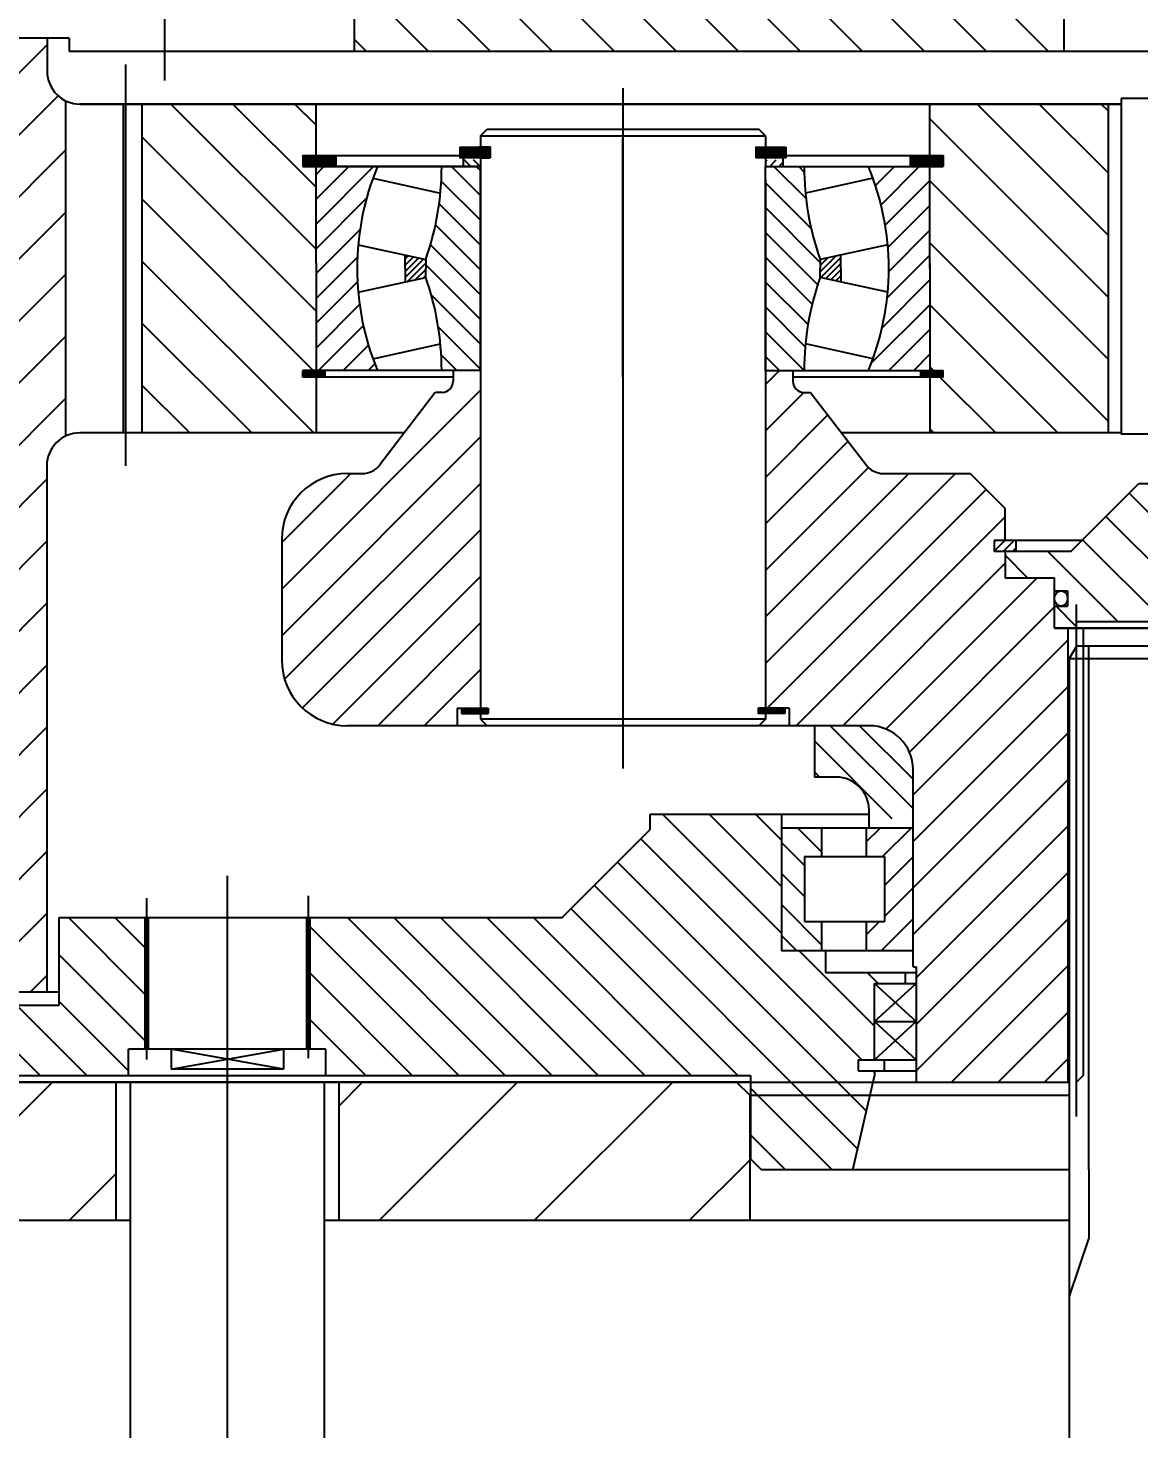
# Model space of a CAD drawing. Header units: millimetres. Extents: x 0 to 42000, y 0 to 29700.
# Drawn here: x 12877 to 13384, y 11595 to 12234 of the extents above; entities that cross this region are included whole.
import ezdxf

# ---------------------------------------------------------------- set-up
doc = ezdxf.new("R2010")
doc.units = ezdxf.units.MM
doc.header["$LTSCALE"] = 1000
for name, pattern in [('F', [0.75, 0.5, -0.25]), ('G', [2, 1.25, -0.25, 0.25, -0.25]), ('K', [2.5, 1.25, -0.25, 0.25, -0.25, 0.25, -0.25])]:
    doc.linetypes.add(name, pattern=pattern)
for name, color, linetype in [('01', 7, 'Continuous'), ('02', 1, 'Continuous'), ('04', 2, 'F'), ('05', 142, 'G'), ('07', 6, 'K'), ('08', 1, 'Continuous'), ('10', 1, 'Continuous'), ('11', 3, 'Continuous')]:
    doc.layers.add(name, color=color, linetype=linetype)
doc.styles.get("Standard").update_dxf_attribs({"font": 'isocp', "width": 0.707, "bigfont": 'intecad.shx'})
doc.dimstyles.new('INTE', dxfattribs={"dimscale": 100, "dimtxt": 3.5, "dimasz": 3, "dimexe": 3, "dimexo": 0, "dimgap": 1, "dimtad": 1, "dimdec": 0, "dimdsep": 46, "dimtxsty": 'Standard', "dimcen": 0, "dimclrd": 1, "dimclre": 1, "dimclrt": 3, "dimaunit": 1, "dimadec": 0, "dimazin": 0, "dimtfac": 1, "dimtdec": 0, "dimtmove": 0, "dimatfit": 0, "dimfxl": 1, "dimarcsym": 0})
pattern_1 = [(135, (4698.081, -712.992), (-14.142136, -14.142136), [])]
pattern_2 = [(315, (13023.33945, 7844.8537), (-0.0707106781, -0.0707106781), [])]
pattern_3 = [(45, (13023.45867, -2115.4385), (-0.0707106781, 0.0707106781), [])]
pattern_4 = [(135, (5727.84029, -2115.4385), (0.0707106781, 0.0707106781), [])]
pattern_5 = [(225, (5727.72107, 7844.8537), (0.0707106781, -0.0707106781), [])]
pattern_6 = [(45, (3973.42127, -715.99153), (-0.0707106781, 0.0707106781), [])]

# ---------------------------------------------------------------- blocks, each defined once
blk = doc.blocks.new('*U593', base_point=(-3712.81, 4678.52))
at = {"layer": '01'}
for p, q in [((-3712.81, 4678.52), (-3582.81, 4678.52)), ((-3712.81, 4678.52), (-3709.81, 4675.52)), ((-3582.81, 4678.52), (-3585.81, 4675.52)), ((-3709.81, 4675.52), (-3585.81, 4675.52))]:
    blk.add_line(p, q, dxfattribs=at)
blk = doc.blocks.new('01001')
at = {"layer": '02'}
h = blk.add_hatch(dxfattribs=at)
h.set_pattern_fill('_USER', color=256, scale=20, angle=135, style=0, pattern_type=0)
h.set_pattern_definition(pattern_1)
h.paths.add_polyline_path([(10374.86, 3153.46), (10337.35, 3153.46), (10337.35, 3147.46), (10333.35, 3147.46, -0.043716), (10332.86, 3147.46), (10329.35, 3147.46), (10329.35, 3153.46), (10321.84, 3153.46), (10321.84, 3163.46), (9914.07, 3163.46), (9914.07, 3121.45), (9899.07, 3121.45), (9899.07, 3088.46), (10332.96, 3088.46), (10374.86, 3111.34)])
h.paths.add_polyline_path([(10427.86, 3140.29), (10394.86, 3122.27), (10394.86, 3094.46), (10408.49, 3094.46), (10408.49, 3079.46), (10427.86, 3079.46)])
h.paths.add_polyline_path([(10427.86, 3140.29), (10427.86, 3153.46), (10394.86, 3153.46), (10394.86, 3122.27)])
h.paths.add_polyline_path([(9576.65, 3121.45), (9561.65, 3121.45), (9561.65, 3163.46), (9272.72, 3163.46), (9272.72, 3103.78), (9252.97, 3103.78), (9252.97, 3088.46), (9576.65, 3088.46)])
h.paths.add_polyline_path([(10109.95, 3063.93), (10109.95, 3110.57), (10145.95, 3110.57), (10145.95, 3063.93)], flags=9)
h.paths.add_polyline_path([(9958.58, 3077.58), (9958.58, 3108.25), (9994.58, 3108.25), (9994.58, 3077.58)], flags=9)
h.paths.add_polyline_path([(10175.45, 3132.36), (10190.62, 3132.36), (10190.62, 3152.05), (10175.45, 3152.05)], flags=24)
h.paths.add_polyline_path([(10324.06, 3141.09), (10339.23, 3141.09), (10339.23, 3160.78), (10324.06, 3160.78)], flags=24)
h = blk.add_hatch(dxfattribs=at)
h.set_pattern_fill('_USER', color=256, scale=20, angle=45, style=0, pattern_type=0)
h.set_pattern_definition([(45, (4698.081, -712.992), (-14.142136, 14.142136), [])])
h.paths.add_polyline_path([(9121.29, 3051.11), (9067.7, 3079.46), (9067.24, 3079.46), (9067.24, 3078.46), (9047.86, 3078.46), (9047.86, 2855.91), (9112.74, 2839.04), (9112.74, 2899.46, -0.289261), (9121.29, 2913)])
h.paths.add_polyline_path([(9112.86, 3094.46), (9090.86, 3094.46), (9090.86, 3067.2), (9121.29, 3051.11), (9121.29, 3065.98, -0.286757), (9112.86, 3079.46)])
h.paths.add_polyline_path([(9090.86, 3094.46), (9078.62, 3094.46), (9078.62, 3090.46), (9071.62, 3090.46), (9071.62, 3094.46), (9067.24, 3094.46), (9067.24, 3079.7), (9090.86, 3067.2)])
h.paths.add_polyline_path([(9112.74, 2839.04), (9047.86, 2855.91), (9047.86, 2728.46), (9034.58, 2728.46), (9034.58, 2678.46), (9058.49, 2678.46), (9058.49, 2659.46), (9112.74, 2659.46)])
h.paths.add_polyline_path([(9008.58, 2728.46), (8976.51, 2728.46), (8976.51, 2678.46), (9008.58, 2678.46)])
h.paths.add_polyline_path([(10427.86, 3062.31), (10354.44, 3033.35), (10354.44, 2951.09), (10427.86, 2943.08)])
h.paths.add_polyline_path([(10384.86, 3063.19), (10376.86, 3068.21), (10376.86, 3073.37), (10374.86, 3073.37), (10374.86, 3094.46), (10372.86, 3094.46), (10372.86, 3089.46), (10365.86, 3089.46), (10365.86, 3094.46), (10362.86, 3094.46), (10362.86, 3079.46, -0.286757), (10354.44, 3065.98), (10354.44, 3033.35), (10384.86, 3045.35)])
h.paths.add_polyline_path([(10427.86, 3078.46), (10408.49, 3078.46), (10408.49, 3094.46), (10394.86, 3094.46), (10394.86, 3073.37), (10392.86, 3073.37), (10392.86, 3068.21), (10384.86, 3063.19), (10384.86, 3045.35), (10427.86, 3062.31)])
h.paths.add_polyline_path([(10427.86, 2943.08), (10354.44, 2951.09), (10354.44, 2913, -0.289261), (10362.99, 2899.46), (10362.99, 2812.42), (10427.86, 2805.67)])
h.paths.add_polyline_path([(10427.86, 2805.67), (10362.99, 2812.42), (10362.99, 2685.88), (10417.31, 2674.48), (10417.31, 2678.46), (10441.14, 2678.46), (10441.14, 2728.46), (10435.89, 2728.46), (10427.86, 2728.46)])
h.paths.add_polyline_path([(10417.31, 2674.48), (10362.99, 2685.88), (10362.99, 2659.46), (10417.31, 2659.46)])
h.paths.add_polyline_path([(10499.21, 2728.46), (10467.14, 2728.46), (10467.14, 2678.46), (10499.21, 2678.46)])
h.paths.add_polyline_path([(10387.41, 2982.29), (10402.58, 2982.29), (10402.58, 3001.98), (10387.41, 3001.98)], flags=24)
at = {"layer": '02', "linetype": 'Continuous'}
h = blk.add_hatch(dxfattribs=at)
h.set_pattern_fill('_USER', color=1, scale=20, angle=135, style=0, pattern_type=0)
h.set_pattern_definition(pattern_1)
h.paths.add_polyline_path([(9156.09, 2914.46), (9235.53, 2914.46), (9235.53, 2939.96), (9229.44, 2939.96), (9229.44, 2942.96), (9235.53, 2942.96), (9235.53, 2991.96), (9235.53, 3035.96), (9229.44, 3035.96), (9229.44, 3038.96), (9235.53, 3038.96), (9235.53, 3064.46), (9156.09, 3064.46)])
h.paths.add_polyline_path([(9596.78, 3064.46), (9515.53, 3064.46), (9515.53, 3038.96), (9521.63, 3038.96), (9521.63, 3035.96), (9515.53, 3035.96), (9515.53, 2989.46), (9515.53, 2942.96), (9521.63, 2942.96), (9521.63, 2939.96), (9515.53, 2939.96), (9515.53, 2914.46), (9596.78, 2914.46)])
h = blk.add_hatch(dxfattribs=at)
h.set_pattern_fill('_USER', color=1, scale=0.1, angle=135, style=0, pattern_type=0)
h.set_pattern_definition([(135, (3973.42127, -711.99153), (-0.0707106781, -0.0707106781), [])])
h.paths.add_polyline_path([(9301.2, 3044.96), (9301.2, 3039.96), (9310.53, 3039.96), (9310.53, 3044.96)])
h.paths.add_polyline_path([(9310.53, 3039.96), (9314.94, 3039.96), (9314.94, 3044.96), (9310.53, 3044.96)])
h = blk.add_hatch(dxfattribs=at)
h.set_pattern_fill('_USER', color=1, scale=0.1, angle=135, style=0, pattern_type=0)
h.set_pattern_definition([(45, (14777.63926, -711.99153), (0.0707106781, -0.0707106781), [])])
h.paths.add_polyline_path([(9449.86, 3044.96), (9449.86, 3039.96), (9440.53, 3039.96), (9440.53, 3044.96)])
h.paths.add_polyline_path([(9440.53, 3039.96), (9436.12, 3039.96), (9436.12, 3044.96), (9440.53, 3044.96)])
at = {"layer": '02'}
h = blk.add_hatch(dxfattribs=at)
h.set_pattern_fill('_USER', color=256, scale=0.1, angle=45, style=0, pattern_type=0)
h.set_pattern_definition(pattern_6)
h.paths.add_polyline_path([(9515.53, 3040.96), (9506.49, 3040.96), (9506.49, 3035.96), (9515.53, 3035.96)])
h.paths.add_polyline_path([(9521.63, 3040.96), (9515.53, 3040.96), (9515.53, 3035.96), (9517.67, 3035.96), (9521.63, 3038.12)], flags=16)
h.paths.add_polyline_path([(9508.43, 3025.69), (9523.6, 3025.69), (9523.6, 3045.38), (9508.43, 3045.38)], flags=9)
h = blk.add_hatch(dxfattribs=at)
h.set_pattern_fill('_USER', color=256, scale=0.1, angle=45, style=0, pattern_type=0)
h.set_pattern_definition(pattern_6)
h.paths.add_polyline_path([(9229.44, 3040.96), (9229.44, 3035.96), (9235.53, 3035.96), (9235.53, 3040.96)])
h.paths.add_polyline_path([(9235.53, 3040.96), (9235.53, 3035.96), (9244.57, 3035.96), (9244.57, 3040.96)])
h = blk.add_hatch(dxfattribs=at)
h.set_pattern_fill('_USER', color=256, scale=3, angle=135, style=0, pattern_type=0)
h.set_pattern_definition([(135, (3973.4213, -712.9915), (-2.1213203, -2.1213203), [])])
h.paths.add_polyline_path([(9302.57, 3038.96), (9302.57, 3035.96), (9310.53, 3035.96), (9310.53, 3038.96)])
h = blk.add_hatch(dxfattribs=at)
h.set_pattern_fill('_USER', color=256, scale=3, angle=135, style=0, pattern_type=0)
h.set_pattern_definition([(45, (14777.6393, -712.9915), (2.1213203, -2.1213203), [])])
h.paths.add_polyline_path([(9448.49, 3038.96), (9448.49, 3035.96), (9440.53, 3035.96), (9440.53, 3038.96)])
h = blk.add_hatch(dxfattribs=at)
h.set_pattern_fill('_USER', color=256, scale=0.1, angle=45, style=0, pattern_type=0)
h.set_pattern_definition([(135, (14777.63926, -715.99153), (0.0707106781, 0.0707106781), [])])
h.paths.add_polyline_path([(9515.53, 3040.96), (9521.63, 3040.96), (9521.63, 3035.96), (9515.53, 3035.96)])
h.paths.add_polyline_path([(9506.49, 3040.96), (9515.53, 3040.96), (9515.53, 3035.96), (9506.49, 3035.96)])
at = {"layer": '02', "linetype": 'Continuous'}
h = blk.add_hatch(dxfattribs=at)
h.set_pattern_fill('_USER', color=1, scale=15, angle=45, style=0, pattern_type=0)
h.set_pattern_definition([(45, (4698.081, -304.572), (-10.6066, 10.6066), [])])
h.paths.add_polyline_path([(9310.53, 2942.96), (9298.03, 2942.96), (9298.03, 2937.96, -0.414214), (9293.03, 2932.96), (9290.95, 2932.96), (9289.91, 2932.96), (9264.64, 2899.89, -0.233965), (9256.69, 2895.96), (9249.86, 2895.96, 0.414214), (9219.86, 2865.96), (9219.86, 2810.96, 0.414214), (9249.86, 2780.96), (9299.93, 2780.96), (9299.93, 2788.96), (9310.53, 2788.96)])
h.paths.add_polyline_path([(9440.53, 2788.96), (9451.37, 2788.96), (9451.37, 2780.96), (9487.86, 2780.96, -0.414214), (9507.86, 2760.96), (9507.86, 2670.96), (9509.26, 2670.96), (9509.26, 2618.46), (9578.43, 2618.46), (9578.43, 2825.46), (9572.36, 2825.46), (9572.36, 2848.46), (9549.86, 2848.46), (9549.86, 2860.46), (9544.86, 2860.46), (9544.86, 2865.46), (9549.86, 2865.46), (9549.86, 2880.03), (9533.93, 2895.96), (9494.37, 2895.96, -0.233965), (9486.42, 2899.89), (9461.15, 2932.96), (9458.92, 2932.96), (9458.03, 2932.96, -0.414214), (9453.03, 2937.96), (9453.03, 2942.96), (9440.53, 2942.96)])
h.paths.add_polyline_path([(10035.19, 2942.96), (10022.69, 2942.96), (10022.69, 2937.96, -0.414214), (10017.69, 2932.96), (10016.8, 2932.96), (10014.57, 2932.96), (9989.3, 2899.82, -0.233965), (9981.35, 2895.88), (9941.79, 2895.88), (9925.86, 2879.96), (9925.86, 2865.46), (9930.86, 2865.46), (9930.86, 2860.46), (9925.86, 2860.46), (9925.86, 2848.46), (9903.36, 2848.46), (9903.36, 2825.46), (9897.3, 2825.46), (9897.3, 2618.46), (9966.46, 2618.46), (9966.46, 2670.96), (9967.86, 2670.96), (9967.86, 2760.96, -0.389203), (9986.14, 2780.88), (10024.35, 2780.88), (10024.35, 2788.88), (10035.19, 2788.88)])
h.paths.add_polyline_path([(10255.86, 2865.88, 0.414214), (10225.86, 2895.88), (10219.03, 2895.88, -0.233965), (10211.08, 2899.82), (10185.81, 2932.96), (10184.77, 2932.96), (10183.58, 2932.96), (10182.69, 2932.96, -0.414214), (10177.69, 2937.96), (10177.69, 2942.96), (10165.19, 2942.96), (10165.19, 2788.88), (10175.8, 2788.88), (10175.8, 2780.88), (10225.86, 2780.88, 0.414214), (10255.86, 2810.88)])
at = {"layer": '02', "linetype": 'Continuous', "ltscale": 0.8}
h = blk.add_hatch(dxfattribs=at)
h.set_pattern_fill('_USER', color=1, scale=0.1, angle=45, style=0, pattern_type=0)
h.set_pattern_definition(pattern_2)
h.paths.add_polyline_path([(9239.73, 2942.96), (9239.73, 2939.96), (9229.44, 2939.96), (9229.44, 2942.96)])
h = blk.add_hatch(dxfattribs=at)
h.set_pattern_fill('_USER', color=1, scale=0.1, angle=45, style=0, pattern_type=0)
h.set_pattern_definition(pattern_2)
h.paths.add_polyline_path([(9239.73, 2942.96), (9239.73, 2939.96), (9229.44, 2939.96), (9229.44, 2942.96)])
h = blk.add_hatch(dxfattribs=at)
h.set_pattern_fill('_USER', color=1, scale=0.1, angle=45, style=0, pattern_type=0)
h.set_pattern_definition(pattern_5)
h.paths.add_polyline_path([(9511.33, 2942.96), (9511.33, 2939.96), (9521.63, 2939.96), (9521.63, 2942.96)])
h = blk.add_hatch(dxfattribs=at)
h.set_pattern_fill('_USER', color=1, scale=0.1, angle=45, style=0, pattern_type=0)
h.set_pattern_definition(pattern_5)
h.paths.add_polyline_path([(9511.33, 2942.96), (9511.33, 2939.96), (9521.63, 2939.96), (9521.63, 2942.96)])
at = {"layer": '02', "linetype": 'Continuous'}
h = blk.add_hatch(dxfattribs=at)
h.set_pattern_fill('_USER', color=1, scale=15, angle=135, style=0, pattern_type=0)
h.set_pattern_definition([(135, (4683.627, -304.572), (-10.6066, -10.6066), [])])
h.paths.add_polyline_path([(9579.86, 2860.46), (9549.86, 2860.46), (9549.86, 2848.46), (9572.36, 2848.46), (9572.36, 2842.46), (9578.36, 2842.46), (9578.36, 2835.46), (9576.31, 2835.46), (9579.03, 2825.46), (9582.29, 2825.46), (9582.29, 2828.46), (9737.86, 2828.46), (9737.86, 2876.46), (9677.86, 2876.46), (9677.86, 2891.46), (9610.86, 2891.46)])
h.paths.add_polyline_path([(9893.44, 2828.46), (9893.44, 2825.46), (9903.36, 2825.46), (9903.36, 2835.46), (9897.36, 2835.46), (9897.36, 2842.46), (9903.36, 2842.46), (9903.36, 2848.46), (9925.86, 2848.46), (9925.86, 2860.46), (9895.86, 2860.46), (9864.86, 2891.46), (9797.86, 2891.46), (9797.86, 2876.46), (9737.86, 2876.46), (9737.86, 2859.79), (9749.11, 2828.46)])
h.paths.add_polyline_path([(9576.31, 2835.46), (9572.36, 2835.46), (9572.36, 2825.46), (9579.03, 2825.46)], flags=16)
h.paths.add_polyline_path([(9540.73, 2854.86), (9555.91, 2854.86), (9555.91, 2874.56), (9540.73, 2874.56)], flags=9)
h.paths.add_polyline_path([(9568.27, 2829.86), (9583.44, 2829.86), (9583.44, 2849.56), (9568.27, 2849.56)], flags=25)
h.paths.add_polyline_path([(9730.77, 2850.7), (9745.94, 2850.7), (9745.94, 2870.39), (9730.77, 2870.39)], flags=9)
at = {"layer": '02', "linetype": 'Continuous', "ltscale": 0.8}
h = blk.add_hatch(dxfattribs=at)
h.set_pattern_fill('_USER', color=1, scale=0.1, angle=45, style=0, pattern_type=0)
h.set_pattern_definition(pattern_3)
h.paths.add_polyline_path([(9301.93, 2788.96), (9301.93, 2786.46), (9314.06, 2786.46), (9314.06, 2788.96)])
h = blk.add_hatch(dxfattribs=at)
h.set_pattern_fill('_USER', color=1, scale=0.1, angle=45, style=0, pattern_type=0)
h.set_pattern_definition(pattern_3)
h.paths.add_polyline_path([(9301.93, 2788.96), (9301.93, 2786.46), (9314.06, 2786.46), (9314.06, 2788.96)])
h = blk.add_hatch(dxfattribs=at)
h.set_pattern_fill('_USER', color=1, scale=0.1, angle=45, style=0, pattern_type=0)
h.set_pattern_definition(pattern_4)
h.paths.add_polyline_path([(9449.37, 2788.96), (9449.37, 2786.46), (9437.24, 2786.46), (9437.24, 2788.96)])
h = blk.add_hatch(dxfattribs=at)
h.set_pattern_fill('_USER', color=1, scale=0.1, angle=45, style=0, pattern_type=0)
h.set_pattern_definition(pattern_4)
h.paths.add_polyline_path([(9449.37, 2788.96), (9449.37, 2786.46), (9437.24, 2786.46), (9437.24, 2788.96)])
at = {"layer": '02', "linetype": 'Continuous', "ltscale": 1.2}
h = blk.add_hatch(dxfattribs=at)
h.set_pattern_fill('_USER', color=1, scale=10, angle=135, style=0, pattern_type=0)
h.set_pattern_definition([(135, (12380.252, -712.917), (-7.071068, -7.071068), [])])
h.paths.add_polyline_path([(9487.82, 2742.53), (9487.82, 2738.53), (9507.86, 2738.53), (9507.86, 2756.59), (9483.5, 2780.96), (9462.86, 2780.96), (9462.86, 2757.53), (9472.82, 2757.53, -0.414214)])
at = {"layer": '02', "linetype": 'Continuous'}
h = blk.add_hatch(dxfattribs=at)
h.set_pattern_fill('_USER', color=1, scale=15, angle=45, style=0, pattern_type=0)
h.set_pattern_definition([(135, (16917.484, 0), (10.606602, 10.606602), [])])
h.paths.add_polyline_path([(9985.51, 2663.46), (9971.46, 2663.46), (9971.46, 2668.46), (10007.86, 2668.46), (10007.86, 2678.46), (10027.86, 2678.46), (10027.86, 2740.46), (10087.86, 2740.46), (10087.86, 2733.46), (10127.86, 2693.46), (10243.07, 2693.46), (10243.07, 2633.46), (10235.66, 2633.46), (10235.66, 2621.46), (10041.96, 2621.46), (10041.96, 2583.46), (10036.96, 2578.46), (9995.36, 2578.46), (9985.51, 2621.1), (9985.51, 2623.56), (9992.86, 2623.56), (9992.86, 2628.56), (9985.51, 2628.56)])
edge = h.paths.add_edge_path()
edge.add_line((10318.25, 2693.46), (10357.36, 2693.46))
edge.add_line((10357.36, 2693.46), (10357.36, 2653.46))
edge.add_line((10357.36, 2653.46), (10417.24, 2653.46))
edge.add_line((10417.24, 2653.46), (10417.24, 2671.66))
edge.add_line((10417.24, 2671.66), (10420.29, 2674.72))
edge.add_ellipse((10419.44, 2676.33), major_axis=(1.82, 1.69), ratio=0.720737, start_angle=258.94916, end_angle=286.88507)
edge.add_ellipse((10419.44, 2676.33), major_axis=(1.82, 1.69), ratio=0.720737, start_angle=286.88507, end_angle=390.60909, ccw=False)
edge.add_line((10421.14, 2675.56), (10424.04, 2678.46))
edge.add_line((10424.04, 2678.46), (10441.14, 2678.46))
edge.add_line((10441.14, 2678.46), (10441.14, 2618.46))
edge.add_line((10441.14, 2618.46), (10417.24, 2618.46))
edge.add_line((10417.24, 2618.46), (10417.24, 2621.46))
edge.add_line((10417.24, 2621.46), (10325.66, 2621.46))
edge.add_line((10325.66, 2621.46), (10325.66, 2633.46))
edge.add_line((10325.66, 2633.46), (10318.25, 2633.46))
edge.add_line((10318.25, 2633.46), (10318.25, 2693.46))
h.paths.add_polyline_path([(10467.14, 2678.46), (10499.21, 2678.46), (10499.21, 2618.46), (10467.14, 2618.46)])
h.paths.add_polyline_path([(9433.76, 2621.46), (9240.06, 2621.46), (9240.06, 2633.46), (9232.65, 2633.46), (9232.65, 2693.46), (9347.86, 2693.46), (9387.86, 2733.46), (9387.86, 2740.46), (9447.86, 2740.46), (9447.86, 2678.46), (9467.86, 2678.46), (9467.86, 2668.46), (9504.26, 2668.46), (9504.26, 2663.46), (9490.21, 2663.46), (9490.21, 2628.56), (9482.86, 2628.56), (9482.86, 2623.56), (9490.21, 2623.56), (9490.21, 2621.1), (9480.36, 2578.46), (9438.76, 2578.46), (9433.76, 2583.46)])
edge = h.paths.add_edge_path()
edge.add_line((9044.08, 2653.46), (9034.58, 2653.46))
edge.add_line((9034.58, 2653.46), (9034.58, 2678.46))
edge.add_line((9034.58, 2678.46), (9051.61, 2678.46))
edge.add_line((9051.61, 2678.46), (9054.95, 2675.12))
edge.add_ellipse((9056.28, 2676.33), major_axis=(-1.82, 1.69), ratio=0.720737, start_angle=86.63639, end_angle=87.52939)
edge.add_ellipse((9056.28, 2676.33), major_axis=(-1.82, 1.69), ratio=0.720737, start_angle=87.52939, end_angle=200.20653, ccw=False)
edge.add_line((9054.98, 2675.09), (9058.41, 2671.66))
edge.add_line((9058.41, 2671.66), (9058.41, 2659.46))
edge.add_line((9058.41, 2659.46), (9058.41, 2653.46))
edge.add_line((9058.41, 2653.46), (9118.36, 2653.46))
edge.add_line((9118.36, 2653.46), (9118.36, 2693.46))
edge.add_line((9118.36, 2693.46), (9157.47, 2693.46))
edge.add_line((9157.47, 2693.46), (9157.47, 2633.46))
edge.add_line((9157.47, 2633.46), (9150.06, 2633.46))
edge.add_line((9150.06, 2633.46), (9150.06, 2621.46))
edge.add_line((9150.06, 2621.46), (9058.49, 2621.46))
edge.add_line((9058.49, 2621.46), (9058.49, 2618.46))
edge.add_line((9058.49, 2618.46), (9044.08, 2618.46))
edge.add_line((9044.08, 2618.46), (9044.08, 2653.46))
h.paths.add_polyline_path([(8976.51, 2678.46), (9008.58, 2678.46), (9008.58, 2653.46), (9003.33, 2653.46), (8999.08, 2653.46), (8999.08, 2618.46), (8976.51, 2618.46)])
at = {"layer": '05', "linetype": 'G'}
h = blk.add_hatch(dxfattribs=at)
h.set_pattern_fill('_USER', color=4, scale=3, angle=45, style=0, pattern_type=0)
h.set_pattern_definition([(45, (6138.5216, -304.5716), (-2.1213203, 2.1213203), [])])
h.paths.add_polyline_path([(9544.86, 2860.46), (9554.86, 2860.46), (9554.86, 2865.46), (9544.86, 2865.46)])
at = {"layer": '05'}
h = blk.add_hatch(dxfattribs=at)
h.set_pattern_fill('_USER', color=256, scale=10, angle=135, style=0, pattern_type=0)
h.set_pattern_definition([(135, (4698.081, -304.572), (-7.071068, -7.071068), [])])
h.paths.add_polyline_path([(9458.35, 2721.28), (9466.15, 2721.28), (9466.15, 2734.46), (9447.86, 2734.46), (9447.86, 2678.46), (9466.15, 2678.46), (9466.15, 2691.64), (9458.35, 2691.64)])
h.paths.add_polyline_path([(10027.86, 2734.46), (10009.57, 2734.46), (10009.57, 2721.28), (10017.37, 2721.28), (10017.37, 2691.64), (10009.57, 2691.64), (10009.57, 2678.46), (10027.86, 2678.46)])
h = blk.add_hatch(dxfattribs=at)
h.set_pattern_fill('_USER', color=256, scale=10, angle=45, style=0, pattern_type=0)
h.set_pattern_definition([(45, (4698.081, -304.572), (-7.071068, 7.071068), [])])
h.paths.add_polyline_path([(9507.86, 2734.46), (9486.54, 2734.46), (9486.54, 2721.28), (9494.85, 2721.28), (9494.85, 2691.64), (9486.54, 2691.64), (9486.54, 2678.46), (9507.86, 2678.46)])
h.paths.add_polyline_path([(9989.18, 2691.64), (9980.87, 2691.64), (9980.87, 2721.28), (9989.18, 2721.28), (9989.18, 2734.46), (9967.86, 2734.46), (9967.86, 2678.46), (9989.18, 2678.46)])
at = {"layer": '10', "ltscale": 0.8}
h = blk.add_hatch(dxfattribs=at)
h.set_pattern_fill('U', color=256, scale=8, angle=135, style=0, pattern_type=0)
h.set_pattern_definition([(45, (9375.53, 3035.9576), (5.65685, -5.65685), [])])
edge = h.paths.add_edge_path()
edge.add_arc((9375.53, 2989.46), 121.25, 360, 382.55097)
edge.add_line((9487.51, 3035.96), (9515.53, 3035.96))
edge.add_line((9515.53, 3035.96), (9515.53, 2989.46))
edge.add_line((9515.53, 2989.46), (9515.53, 2942.96))
edge.add_line((9515.53, 2942.96), (9487.51, 2942.96))
edge.add_arc((9375.53, 2989.46), 121.25, 337.44903, 360)
edge = h.paths.add_edge_path()
edge.add_line((9263.55, 2942.96), (9235.53, 2942.96))
edge.add_line((9235.53, 2942.96), (9235.53, 2989.46))
edge.add_line((9235.53, 2989.46), (9235.53, 3035.96))
edge.add_line((9235.53, 3035.96), (9263.55, 3035.96))
edge.add_arc((9375.53, 2989.46), 121.25, 157.44903, 180)
edge.add_arc((9375.53, 2989.46), 121.25, 180, 202.55097)
h = blk.add_hatch(dxfattribs=at)
h.set_pattern_fill('U', color=256, scale=8, angle=225, style=0, pattern_type=0)
h.set_pattern_definition([(315, (9375.53, 3035.9576), (-5.65685, -5.65685), [])])
edge = h.paths.add_edge_path()
edge.add_line((9458.22, 2942.96), (9440.53, 2942.96))
edge.add_line((9440.53, 2942.96), (9440.54, 3035.96))
edge.add_line((9440.54, 3035.96), (9458.22, 3035.96))
edge.add_arc((9585.53, 3035.96), 127.31, 180, 199.47844)
edge.add_line((9465.5, 2993.5), (9465.5, 2989.46))
edge.add_line((9465.5, 2989.46), (9465.5, 2985.41))
edge.add_arc((9585.53, 2942.96), 127.31, 160.52156, 180)
edge = h.paths.add_edge_path()
edge.add_line((9310.53, 2942.96), (9292.84, 2942.96))
edge.add_arc((9165.53, 2942.96), 127.31, 360, 379.47844)
edge.add_line((9285.56, 2985.41), (9285.56, 2989.46))
edge.add_line((9285.56, 2989.46), (9285.56, 2993.5))
edge.add_arc((9165.53, 3035.96), 127.31, 340.52156, 360)
edge.add_line((9292.84, 3035.96), (9310.52, 3035.96))
edge.add_line((9310.52, 3035.96), (9310.53, 2942.96))
h = blk.add_hatch(dxfattribs=at)
h.set_pattern_fill('U', color=256, scale=2, angle=135, style=0, pattern_type=0)
h.set_pattern_definition([(45, (9375.5303, 3035.9576), (1.414214, -1.414214), [])])
h.paths.add_polyline_path([(9474.88, 2983.33), (9465.5, 2985.41), (9465.5, 2989.46), (9465.5, 2993.5), (9474.88, 2995.58), (9474.88, 2989.46)])
h.paths.add_polyline_path([(9276.18, 2989.46), (9276.18, 2995.58), (9285.56, 2993.5), (9285.56, 2989.46), (9285.56, 2985.41), (9276.18, 2983.33)])
at = {"layer": '01', "ltscale": 0.8}
for p, q in [((9576.65, 3121.45), (9576.65, 3088.46)), ((9666.48, 3088.46), (9122.86, 3088.46)), ((9602.72, 3066.96), (9602.72, 2913.96)), ((9873, 3066.96), (9602.72, 3066.96)), ((9156.09, 3064.46), (9156.09, 2914.46)), ((9235.53, 2991.96), (9235.53, 3064.46)), ((9515.53, 3035.96), (9515.53, 3064.46)), ((9310.53, 3049.96), (9310.53, 3035.96)), ((9440.53, 3049.96), (9440.53, 3035.96)), ((9229.44, 3039.96), (9229.44, 3035.96)), ((9229.44, 3035.96), (9310.53, 3035.96)), ((9310.53, 3035.96), (9235.53, 3035.96)), ((9310.53, 2942.96), (9310.52, 3035.96)), ((9310.53, 3039.88), (9310.53, 2783.96)), ((9440.53, 2942.96), (9440.54, 3035.96)), ((9440.53, 3035.96), (9521.63, 3035.96)), ((9440.53, 3035.96), (9515.53, 3035.96)), ((9515.53, 2989.46), (9515.53, 3035.96)), ((9521.63, 3040.96), (9521.63, 3035.96)), ((9521.63, 3040.96), (9521.63, 3035.96)), ((9261.47, 3030.59), (9292.26, 3023.77)), ((9440.53, 3029.88), (9440.53, 2783.96)), ((9489.59, 3030.59), (9458.8, 3023.77)), ((9254.77, 3000.32), (9285.56, 2993.5)), ((9496.29, 3000.32), (9465.5, 2993.5)), ((9235.53, 2991.96), (9235.53, 2914.46)), ((9276.18, 2989.46), (9276.18, 2995.58)), ((9285.56, 2993.5), (9285.56, 2989.46)), ((9465.5, 2993.5), (9465.5, 2989.46)), ((9474.88, 2989.46), (9474.88, 2995.58)), ((9515.53, 2991.96), (9515.53, 2914.46)), ((9254.77, 2978.59), (9285.56, 2985.41)), ((9276.18, 2989.46), (9276.18, 2983.33)), ((9285.56, 2985.41), (9285.56, 2989.46)), ((9465.5, 2985.41), (9465.5, 2989.46)), ((9496.29, 2978.59), (9465.5, 2985.41)), ((9474.88, 2989.46), (9474.88, 2983.33)), ((9261.47, 2948.33), (9292.26, 2955.14)), ((9489.59, 2948.33), (9458.8, 2955.14)), ((9310.53, 2942.96), (9229.44, 2942.96)), ((9310.53, 2942.96), (9229.44, 2942.96)), ((9229.44, 2939.96), (9229.44, 2942.96)), ((9229.44, 2939.96), (9229.44, 2942.96)), ((9229.44, 2939.96), (9229.44, 2942.96)), ((9229.44, 2939.96), (9229.44, 2942.96)), ((9298.03, 2939.96), (9229.44, 2939.96)), ((9298.03, 2939.96), (9229.44, 2939.96)), ((9310.53, 2942.96), (9235.53, 2942.96)), ((9310.53, 2942.96), (9235.53, 2942.96)), ((9239.73, 2939.96), (9239.73, 2942.96)), ((9239.73, 2939.96), (9239.73, 2942.96)), ((9440.53, 2942.96), (9521.63, 2942.96)), ((9440.53, 2942.96), (9521.63, 2942.96)), ((9440.53, 2942.96), (9521.63, 2942.96)), ((9440.53, 2942.96), (9521.63, 2942.96)), ((9521.63, 2939.96), (9453.03, 2939.96)), ((9521.63, 2939.96), (9453.03, 2939.96)), ((9511.33, 2939.96), (9511.33, 2942.96)), ((9511.33, 2939.96), (9511.33, 2942.96)), ((9521.63, 2939.96), (9521.63, 2942.96)), ((9521.63, 2939.96), (9521.63, 2942.96)), ((9275.81, 2914.46), (9127.74, 2914.46)), ((9602.72, 2914.46), (9475.25, 2914.46)), ((9873, 2913.96), (9602.72, 2913.96)), ((9299.93, 2788.96), (9299.93, 2780.96)), ((9299.93, 2788.96), (9299.93, 2780.96)), ((9299.93, 2788.96), (9314.06, 2788.96)), ((9299.93, 2788.96), (9314.06, 2788.96)), ((9301.93, 2788.96), (9301.93, 2786.46)), ((9301.93, 2788.96), (9301.93, 2786.46)), ((9301.93, 2786.46), (9314.06, 2786.46)), ((9301.93, 2786.46), (9314.06, 2786.46)), ((9308.56, 2788.96), (9308.56, 2786.46)), ((9314.06, 2788.96), (9314.06, 2786.46)), ((9314.06, 2788.96), (9314.06, 2786.46)), ((9437.24, 2788.96), (9437.24, 2786.46)), ((9437.24, 2788.96), (9437.24, 2786.46)), ((9451.37, 2788.96), (9437.24, 2788.96)), ((9451.37, 2788.96), (9437.24, 2788.96)), ((9449.37, 2786.46), (9437.24, 2786.46)), ((9449.37, 2786.46), (9437.24, 2786.46)), ((9443.87, 2788.96), (9443.87, 2786.46)), ((9449.37, 2788.96), (9449.37, 2786.46)), ((9449.37, 2788.96), (9449.37, 2786.46)), ((9451.37, 2788.96), (9451.37, 2780.96)), ((9451.37, 2788.96), (9451.37, 2780.96))]:
    blk.add_line(p, q, dxfattribs=at)
at = {"layer": '01', "color": 7, "linetype": 'Continuous'}
for p, q in [((9252.97, 3103.78), (9252.97, 3088.46)), ((9229.44, 3040.96), (9314.94, 3040.96)), ((9244.57, 3040.96), (9244.57, 3035.96)), ((9302.57, 3039.96), (9302.57, 3035.96)), ((9436.12, 3040.96), (9521.63, 3040.96)), ((9448.49, 3039.96), (9448.49, 3035.96)), ((9506.49, 3040.96), (9506.49, 3035.96)), ((9506.49, 3040.96), (9506.49, 3035.96)), ((9447.86, 2740.46), (9447.86, 2678.46)), ((9157.47, 2693.46), (9157.47, 2633.46)), ((9158.95, 2693.46), (9158.95, 2633.46)), ((9231.17, 2693.46), (9231.17, 2633.46)), ((9232.65, 2693.46), (9232.65, 2633.46)), ((9467.86, 2678.46), (9467.86, 2668.46)), ((9507.86, 2670.96), (9509.26, 2670.96)), ((9509.26, 2670.96), (9509.26, 2618.46)), ((9150.06, 2621.46), (9150.06, 2633.46)), ((9240.06, 2633.46), (9150.06, 2633.46)), ((9169.4, 2633.46), (9169.4, 2624.31)), ((9220.72, 2633.46), (9220.72, 2624.31)), ((9240.06, 2621.46), (9240.06, 2633.46)), ((9058.49, 2621.46), (9240.06, 2621.46)), ((9220.72, 2624.31), (9169.4, 2624.31)), ((9240.06, 2621.46), (9433.76, 2621.46)), ((9490.21, 2623.56), (9490.21, 2621.1))]:
    blk.add_line(p, q, dxfattribs=at)
at = {"layer": '01', "color": 7, "linetype": 'Continuous', "ltscale": 0.8}
for p, q in [((9122.86, 3094.46), (9067.24, 3094.46)), ((9112.86, 3094.46), (9112.86, 3079.46)), ((9112.86, 3094.46), (9112.86, 3079.46)), ((9122.86, 3094.46), (9122.86, 3088.46)), ((9121.29, 3065.98), (9121.29, 2913)), ((9602.72, 3064.46), (9127.86, 3064.46)), ((9127.86, 3064.46), (9602.72, 3064.46)), ((9147.49, 3064.46), (9147.49, 2914.46)), ((9112.74, 2899.46), (9112.74, 2659.46)), ((9118.36, 2659.46), (9058.49, 2659.46))]:
    blk.add_line(p, q, dxfattribs=at)
at = {"layer": '01'}
for p, q in [((9596.78, 3064.46), (9596.78, 2914.46)), ((9310.53, 3049.96), (9313.53, 3052.96)), ((9310.53, 3049.96), (9440.53, 3049.96)), ((9313.53, 3052.96), (9437.53, 3052.96)), ((9440.53, 3049.96), (9437.53, 3052.96)), ((9440.53, 2783.96), (9310.53, 2783.96)), ((9310.53, 2783.96), (9313.53, 2780.96)), ((9437.53, 2780.96), (9313.53, 2780.96)), ((9440.53, 2783.96), (9437.53, 2780.96))]:
    blk.add_line(p, q, dxfattribs=at)
at = {"layer": '01', "ltscale": 1.2}
for p, q in [((9298.03, 2942.96), (9298.03, 2937.96)), ((9453.03, 2942.96), (9453.03, 2937.96)), ((9289.91, 2932.96), (9264.64, 2899.89)), ((9290.95, 2932.96), (9290.08, 2932.96)), ((9292.14, 2932.96), (9290.95, 2932.96)), ((9293.03, 2932.96), (9292.14, 2932.96)), ((9458.03, 2932.96), (9458.92, 2932.96)), ((9458.03, 2932.96), (9458.92, 2932.96)), ((9458.92, 2932.96), (9461.15, 2932.96)), ((9461.15, 2932.96), (9486.42, 2899.89)), ((9249.86, 2895.96), (9256.69, 2895.96)), ((9579.86, 2860.46), (9610.86, 2891.46)), ((9549.86, 2865.46), (9549.86, 2880.03)), ((9549.86, 2865.46), (9549.86, 2880.03)), ((9219.86, 2865.96), (9219.86, 2810.96)), ((9572.36, 2842.46), (9578.36, 2842.46)), ((9572.36, 2842.46), (9578.36, 2842.46)), ((9572.36, 2842.46), (9578.36, 2842.46)), ((9572.36, 2842.46), (9578.36, 2842.46)), ((9578.36, 2842.46), (9578.36, 2835.46)), ((9578.36, 2842.46), (9578.36, 2835.46)), ((9578.36, 2842.46), (9578.36, 2835.46)), ((9578.36, 2842.46), (9578.36, 2835.46)), ((9572.36, 2835.46), (9578.36, 2835.46)), ((9572.36, 2835.46), (9578.36, 2835.46)), ((9572.36, 2835.46), (9578.36, 2835.46)), ((9572.36, 2835.46), (9578.36, 2835.46)), ((9572.36, 2825.46), (9903.36, 2825.46)), ((9578.43, 2825.46), (9578.43, 2618.46)), ((9582.36, 2828.46), (9893.36, 2828.46)), ((9582.36, 2825.46), (9582.36, 2828.46)), ((9582.36, 2825.46), (9582.36, 2828.46)), ((9487.86, 2780.96), (9249.86, 2780.96)), ((9504.26, 2668.46), (9504.26, 2663.46)), ((9490.21, 2663.46), (9509.26, 2663.46)), ((9490.21, 2628.56), (9490.21, 2663.46)), ((9490.21, 2663.46), (9509.26, 2663.46)), ((9490.21, 2646.01), (9509.26, 2646.01)), ((9482.86, 2628.56), (9482.86, 2623.56)), ((9482.86, 2628.56), (9509.26, 2628.56)), ((9494.9, 2623.56), (9494.9, 2628.56)), ((9480.36, 2578.46), (9490.21, 2621.1)), ((9482.86, 2623.56), (9509.26, 2623.56)), ((9509.26, 2618.46), (9578.43, 2618.46))]:
    blk.add_line(p, q, dxfattribs=at)
at = {"layer": '01', "color": 7, "linetype": 'Continuous', "ltscale": 1.2}
for p, q in [((9494.37, 2895.96), (9533.93, 2895.96)), ((9549.86, 2880.03), (9533.93, 2895.96)), ((9610.86, 2891.46), (9864.86, 2891.46)), ((9544.86, 2865.46), (9544.86, 2860.46)), ((9544.86, 2865.46), (9544.86, 2860.46)), ((9544.86, 2865.46), (9544.86, 2860.46)), ((9544.86, 2865.46), (9544.86, 2860.46)), ((9584.86, 2865.46), (9544.86, 2865.46)), ((9584.86, 2865.46), (9544.86, 2865.46)), ((9584.86, 2865.46), (9544.86, 2865.46)), ((9584.86, 2865.46), (9544.86, 2865.46)), ((9554.86, 2860.46), (9554.86, 2865.46)), ((9554.86, 2860.46), (9554.86, 2865.46)), ((9554.86, 2860.46), (9554.86, 2865.46)), ((9554.86, 2860.46), (9554.86, 2865.46)), ((9579.86, 2860.46), (9544.86, 2860.46)), ((9579.86, 2860.46), (9544.86, 2860.46)), ((9579.86, 2860.46), (9544.86, 2860.46)), ((9579.86, 2860.46), (9544.86, 2860.46)), ((9549.86, 2860.46), (9549.86, 2848.46)), ((9549.86, 2860.46), (9549.86, 2848.46)), ((9549.86, 2860.46), (9549.86, 2848.46)), ((9549.86, 2860.46), (9549.86, 2848.46)), ((9549.86, 2848.46), (9572.36, 2848.46)), ((9549.86, 2848.46), (9572.36, 2848.46)), ((9549.86, 2848.46), (9572.36, 2848.46)), ((9549.86, 2848.46), (9572.36, 2848.46)), ((9572.36, 2825.46), (9572.36, 2848.46)), ((9572.36, 2825.46), (9572.36, 2848.46)), ((9903.36, 2825.46), (9572.36, 2825.46)), ((9462.86, 2780.96), (9462.86, 2757.53)), ((9507.86, 2756.59), (9483.5, 2780.96)), ((9507.86, 2670.96), (9507.86, 2760.96)), ((9472.82, 2757.53), (9462.86, 2757.53)), ((9487.82, 2734.46), (9487.82, 2742.46)), ((9487.82, 2740.46), (9387.86, 2740.46)), ((9387.86, 2740.46), (9387.86, 2733.46)), ((9447.86, 2734.46), (9507.86, 2734.46)), ((9466.15, 2734.46), (9466.15, 2721.28)), ((9486.54, 2734.46), (9486.54, 2721.28)), ((9347.86, 2693.46), (9387.86, 2733.46)), ((9458.35, 2721.28), (9494.85, 2721.28)), ((9458.35, 2721.28), (9458.35, 2691.64)), ((9494.85, 2721.28), (9494.85, 2691.64)), ((9118.36, 2693.46), (9347.86, 2693.46)), ((9118.36, 2653.46), (9118.36, 2693.46)), ((9458.35, 2691.64), (9494.85, 2691.64)), ((9466.15, 2691.64), (9466.15, 2678.46)), ((9486.54, 2691.64), (9486.54, 2678.46)), ((9447.86, 2678.46), (9507.86, 2678.46)), ((9467.86, 2668.46), (9509.26, 2668.46)), ((9058.49, 2653.46), (9118.36, 2653.46)), ((9433.76, 2621.46), (9433.76, 2583.46)), ((9433.76, 2618.46), (8976.51, 2618.46)), ((9438.76, 2578.46), (9433.76, 2583.46)), ((9438.76, 2578.46), (9433.76, 2583.46)), ((9579.11, 2578.46), (9438.76, 2578.46)), ((9579.11, 2578.46), (9438.76, 2578.46))]:
    blk.add_line(p, q, dxfattribs=at)
at = {"layer": '01', "color": 7, "linetype": 'Continuous', "ltscale": 0.8}
blk.add_arc((9127.86, 3079.46), 15, 180, 270, dxfattribs=at)
at = {"layer": '01', "ltscale": 0.8}
for centre, radius, start, end in [((9375.53, 2989.46), 121.25, 157.44903, 180), ((9165.53, 3035.96), 127.31, 340.52156, 0), ((9585.53, 3035.96), 127.31, 180, 199.47844), ((9375.53, 2989.46), 121.25, 0, 22.55097), ((9375.53, 2989.46), 121.25, 180, 202.55097), ((9165.53, 2942.96), 127.31, 0, 19.47844), ((9585.53, 2942.96), 127.31, 160.52156, 180), ((9375.53, 2989.46), 121.25, 337.44903, 0), ((9127.74, 2899.46), 15, 90, 180)]:
    blk.add_arc(centre, radius, start, end, dxfattribs=at)
at = {"layer": '01', "ltscale": 1.2}
for centre, radius, start, end in [((9293.03, 2937.96), 5, 270, 0), ((9458.03, 2937.96), 5, 180, 270), ((9249.86, 2865.96), 30, 90, 180), ((9256.69, 2905.96), 10, 270, 322.67328), ((9494.37, 2905.96), 10, 217.32672, 270), ((9249.86, 2810.96), 30, 180, 270), ((9487.86, 2760.96), 20, 0, 90)]:
    blk.add_arc(centre, radius, start, end, dxfattribs=at)
at = {"layer": '01', "color": 7, "linetype": 'Continuous', "ltscale": 1.2}
blk.add_arc((9472.75, 2742.47), 15.06, 359.95878, 89.75868, dxfattribs=at)
at = {"layer": '02'}
for p, q in [((9301.2, 3044.96), (9301.2, 3039.96)), ((9314.94, 3044.96), (9314.94, 3039.96)), ((9436.12, 3044.96), (9436.12, 3039.96)), ((9449.86, 3044.96), (9449.86, 3039.96)), ((9310.53, 3039.96), (9314.94, 3039.96)), ((9440.53, 3039.96), (9436.12, 3039.96))]:
    blk.add_line(p, q, dxfattribs=at)
at = {"layer": '04', "color": 2, "linetype": 'F', "ltscale": 1.2}
for p, q in [((9585.46, 2825.46), (9585.46, 2621.46)), ((9585.46, 2621.46), (9582.46, 2618.46))]:
    blk.add_line(p, q, dxfattribs=at)
at = {"layer": '05', "color": 4, "linetype": 'G'}
for p, q in [((9166.36, 3604.74), (9166.36, 3075.18)), ((9375.53, 3071.74), (9375.53, 2761.42)), ((9231.91, 2703.35), (9231.91, 2629.39)), ((9158.21, 2702.37), (9158.21, 2628.79))]:
    blk.add_line(p, q, dxfattribs=at)
at = {"layer": '05', "color": 4, "linetype": 'G', "ltscale": 0.8}
blk.add_line((9148.58, 3082.52), (9148.58, 2899.46), dxfattribs=at)
at = {"layer": '05', "ltscale": 0.8}
blk.add_line((9375.53, 2939.96), (9375.53, 3048.96), dxfattribs=at)
at = {"layer": '05', "color": 4, "linetype": 'G', "ltscale": 1.2}
for p, q in [((9582.29, 2836.31), (9582.29, 2602.81)), ((9195.06, 2712.54), (9195.06, 2605.29))]:
    blk.add_line(p, q, dxfattribs=at)
at = {"layer": '11', "color": 3, "linetype": 'Continuous', "ltscale": 1.2}
for p, q in [((9490.21, 2663.46), (9509.26, 2646.01)), ((9490.21, 2646.01), (9509.26, 2663.46)), ((9490.21, 2628.56), (9509.26, 2646.01)), ((9490.21, 2646.01), (9509.26, 2628.56))]:
    blk.add_line(p, q, dxfattribs=at)
at = {"layer": '11', "color": 3, "linetype": 'Continuous'}
for p, q in [((9220.72, 2624.31), (9169.4, 2633.46)), ((9169.4, 2624.31), (9220.72, 2633.46))]:
    blk.add_line(p, q, dxfattribs=at)
at = {"layer": '11', "color": 3, "linetype": 'Continuous', "ltscale": 1.2}
blk.add_ellipse((9575.36, 2838.96), major_axis=(0, 3.5), ratio=0.857143, dxfattribs=at)
blk.add_ellipse((9575.36, 2838.96), major_axis=(0, 3.5), ratio=0.857143, dxfattribs=at)
blk.add_ellipse((9575.36, 2838.96), major_axis=(0, 3.5), ratio=0.857143, dxfattribs=at)
blk.add_ellipse((9575.36, 2838.96), major_axis=(0, 3.5), ratio=0.857143, dxfattribs=at)
at = {"layer": '01', "ltscale": 0.8, "xscale": -1}
blk.add_blockref('*U593', (9440.53, 2783.96), dxfattribs=at)
blk = doc.blocks.new('*D667')
at = {"layer": '08', "color": 1, "lineweight": -2}
for p, q in [((14727.49, 19784.75), (4430.47, 19784.75)), ((4730.47, 19484.75), (4730.47, 7640.51)), ((14267.01, 7340.51), (4430.47, 7340.51))]:
    blk.add_line(p, q, dxfattribs=at)
at = {"layer": '08', "color": 1}
for points in [[(4680.47, 19484.75), (4780.47, 19484.75), (4730.47, 19784.75)], [(4680.47, 7640.51), (4780.47, 7640.51), (4730.47, 7340.51)]]:
    blk.add_solid(points, dxfattribs=at)
at = {"layer": 'DEFPOINTS', "color": 0}
for p in [(14727.49, 19784.75), (4730.47, 7340.51), (14267.01, 7340.51)]:
    blk.add_point(p, dxfattribs=at)
at = {"layer": '08', "color": 3, "insert": (4455.43, 13562.63), "char_height": 350, "attachment_point": 5, "rotation": 90}
blk.add_mtext('12444', dxfattribs=at)
blk = doc.blocks.new('*D678')
at = {"layer": '08', "color": 1, "lineweight": -2}
for p, q in [((6849.2, 11679.03), (6849.2, 21558.26)), ((16398.8, 20688.38), (16398.8, 21558.26)), ((7149.2, 21258.26), (16098.8, 21258.26))]:
    blk.add_line(p, q, dxfattribs=at)
at = {"layer": '08', "color": 1}
for points in [[(7149.2, 21308.26), (7149.2, 21208.26), (6849.2, 21258.26)], [(16098.8, 21308.26), (16098.8, 21208.26), (16398.8, 21258.26)]]:
    blk.add_solid(points, dxfattribs=at)
at = {"layer": 'DEFPOINTS', "color": 0}
for p in [(16398.8, 21258.26), (16398.8, 20688.38), (6849.2, 11679.03)]:
    blk.add_point(p, dxfattribs=at)
at = {"layer": '08', "color": 3, "insert": (11624, 21533.26), "char_height": 350, "attachment_point": 5}
blk.add_mtext('9550', dxfattribs=at)

msp = doc.modelspace()

# ---------------------------------------------------------------- hatches: boundary and pattern name
at = {"layer": '02', "linetype": 'Continuous'}
h = msp.add_hatch(dxfattribs=at)
h.set_pattern_fill('_USER', color=1, scale=50, angle=45, style=0, pattern_type=0)
h.set_pattern_definition([(45, (9121.654, 5016.96), (-35.35534, 35.35534), [])])
h.paths.add_polyline_path([(12917.2, 11690.46), (12917.2, 11753.46), (12717.05, 11753.46), (12717.05, 11766.46), (12512.8, 11766.46), (12512.8, 11690.46)])
h.paths.add_polyline_path([(13018.8, 11753.46), (13018.8, 11690.46), (13206.3, 11690.46), (13206.3, 11747.46), (13200.3, 11753.46)])
h.paths.add_polyline_path([(13821.3, 11753.46), (13815.3, 11747.46), (13815.3, 11690.46), (14002.8, 11690.46), (14002.8, 11753.46)])
h.paths.add_polyline_path([(14104.4, 11753.46), (14104.4, 11690.46), (14467.8, 11690.46), (14467.8, 11766.46), (14304.55, 11766.46), (14304.55, 11753.46)])
h.paths.add_polyline_path([(15627.29, 11690.46, -0.02101), (15671.66, 11753.46), (15535.3, 11753.46), (15535.3, 11766.46), (15077.8, 11766.46), (15077.8, 11690.46)])
h.paths.add_polyline_path([(15840.05, 11690.46), (15840.05, 11753.46), (15671.66, 11753.46, 0.02101), (15627.29, 11690.46)])
h.paths.add_polyline_path([(17515.8, 11690.46), (17515.8, 11766.46), (17262.3, 11766.46), (17262.3, 11753.46), (17125.94, 11753.46, -0.02101), (17170.32, 11690.46)])
h.paths.add_polyline_path([(17170.32, 11690.46, 0.02101), (17125.94, 11753.46), (16957.55, 11753.46), (16957.55, 11690.46)])
h.paths.add_polyline_path([(18693.2, 11690.46), (18693.2, 11753.46), (18493.05, 11753.46), (18493.05, 11766.46), (18125.8, 11766.46), (18125.8, 11690.46)])
h.paths.add_polyline_path([(18982.3, 11690.46), (18982.3, 11747.46), (18976.3, 11753.46), (18794.8, 11753.46), (18794.8, 11690.46)])
h.paths.add_polyline_path([(19778.8, 11690.46), (19778.8, 11753.46), (19597.3, 11753.46), (19591.3, 11747.46), (19591.3, 11690.46)])
h.paths.add_polyline_path([(20145.8, 11690.46), (20145.8, 11766.46), (20080.55, 11766.46), (20080.55, 11753.46), (19880.4, 11753.46), (19880.4, 11690.46)])

# ---------------------------------------------------------------- linework, layer by layer
for p, q in [((12923.75, 11753.46), (12923.75, 10763.46)), ((13012.25, 11753.46), (13012.25, 10763.46))]:
    msp.add_line(p, q)
at = {"layer": '01', "color": 7, "linetype": 'Continuous'}
for p, q in [((13352.05, 11946.46), (13355.52, 11952.46)), ((13355.52, 11952.46), (13666.09, 11952.46)), ((13669.55, 11946.46), (13352.05, 11946.46)), ((13352.05, 11946.46), (13352.05, 11567.46))]:
    msp.add_line(p, q, dxfattribs=at)
at = {"layer": '01'}
for p, q in [((12717.05, 11753.46), (13352.05, 11753.46)), ((12917.2, 11753.46), (12917.2, 11690.46)), ((13018.8, 11753.46), (13018.8, 11690.46)), ((13200.3, 11753.46), (13206.3, 11747.46)), ((13206.3, 11747.46), (13352.05, 11747.46)), ((13206.3, 11747.46), (13206.3, 11690.46)), ((12512.8, 11690.46), (12923.75, 11690.46)), ((13012.25, 11690.46), (13352.05, 11690.46))]:
    msp.add_line(p, q, dxfattribs=at)
at = {"layer": '04', "color": 2, "linetype": 'F'}
for p, q in [((13360.94, 11713.46), (13360.94, 11952.46)), ((13360.94, 11713.46), (13360.94, 11682.46)), ((13360.94, 11682.46), (13352.05, 11655.79))]:
    msp.add_line(p, q, dxfattribs=at)
at = {"layer": '05'}
msp.add_line((12968, 11815.55), (12968, 10191.66), dxfattribs=at)
at = {"layer": '05', "color": 4, "linetype": 'G'}
msp.add_line((12968, 11797.82), (12968, 11623.06), dxfattribs=at)
at = {"layer": '07', "color": 6, "linetype": 'K'}
msp.add_line((13200.3, 11753.46), (13206.3, 11747.46), dxfattribs=at)

# ---------------------------------------------------------------- block references
at = {"layer": '01'}
msp.add_blockref('01001', (3772.94, 9135), dxfattribs=at)

# ---------------------------------------------------------------- dimensions: what is measured, and where the dimension line sits
at = {"layer": '08'}
dim = msp.add_linear_dim(base=(16398.8, 21258.26), p1=(6849.2, 11679.03), p2=(16398.8, 20688.38), dimstyle='INTE', dxfattribs=at)
dim.commit()
dim.dimension.update_dxf_attribs({"geometry": '*D678', "text_midpoint": (11624, 21533.26)})
dim = msp.add_linear_dim(base=(4730.47, 7340.51), p1=(14727.49, 19784.75), p2=(14267.01, 7340.51), angle=90, dimstyle='INTE', dxfattribs=at)
dim.commit()
dim.dimension.update_dxf_attribs({"geometry": '*D667', "text_midpoint": (4455.43, 13562.63)})

doc.saveas('drawing.dxf')
